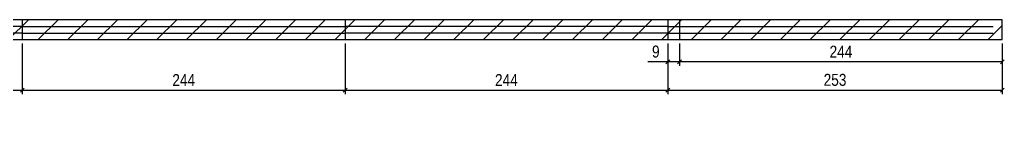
# Model space of a CAD drawing. Extents: x 1860 to 8661, y -614 to 3008.
# Drawn here: x 6508 to 7252, y 2460 to 2541 of the extents above; entities that cross this region are included whole.
import ezdxf

# ---------------------------------------------------------------- set-up
doc = ezdxf.new("R2010")
doc.units = 0
for name, color, linetype in [('COTA', 241, 'Continuous'), ('Painéis', 200, 'Continuous'), ('SARR_2.2x7', 40, 'Continuous')]:
    doc.layers.add(name, color=color, linetype=linetype)
doc.layers.add('Hachura', color=251, linetype='Continuous', lineweight=9)
doc.styles.add('COTA TECNICA-50', font='techl___.ttf', dxfattribs={"height": 9})
doc.dimstyles.new('COTA PAINEL-50', dxfattribs={"dimtxt": 9, "dimasz": 3, "dimexe": 3, "dimexo": 3, "dimgap": 3, "dimtad": 1, "dimdec": 1, "dimzin": 12, "dimdsep": 46, "dimtxsty": 'COTA TECNICA-50', "dimblk1": 'OBLIQUE', "dimblk2": 'OBLIQUE', "dimsah": 1, "dimcen": 0.9, "dimclrd": 4, "dimclre": 4, "dimclrt": 240, "dimadec": 1, "dimazin": 3, "dimtfac": 1, "dimtdec": 1, "dimtmove": 0, "dimatfit": 3, "dimfxl": 1, "dimtolj": 1, "dimtzin": 12, "dimarcsym": 0})

# ---------------------------------------------------------------- blocks, each defined once
blk = doc.blocks.new('_Oblique')
at = {"color": 0, "linetype": 'ByBlock', "lineweight": -2}
blk.add_line((-0.5, -0.5), (0.5, 0.5), dxfattribs=at)
blk = doc.blocks.new('*D1413')
at = {"layer": 'COTA', "color": 4, "lineweight": -2, "transparency": 16777216}
for p, q in [((6265.87, 2522.66), (6265.87, 2484.6)), ((6509.87, 2522.66), (6509.87, 2484.6)), ((6265.87, 2487.6), (6509.87, 2487.6))]:
    blk.add_line(p, q, dxfattribs=at)
at = {"layer": 'Defpoints', "color": 0, "transparency": 16777216}
for p in [(6265.87, 2525.66), (6509.87, 2525.66), (6509.87, 2487.6)]:
    blk.add_point(p, dxfattribs=at)
at = {"layer": 'COTA', "color": 4, "lineweight": -2, "transparency": 16777216, "xscale": 3, "yscale": 3, "zscale": 3, "rotation": 180}
blk.add_blockref('_Oblique', (6265.87, 2487.6), dxfattribs=at)
at = {"layer": 'COTA', "color": 4, "lineweight": -2, "transparency": 16777216, "xscale": 3, "yscale": 3, "zscale": 3}
blk.add_blockref('_Oblique', (6509.87, 2487.6), dxfattribs=at)
at = {"layer": 'COTA', "color": 240, "transparency": 16777216, "insert": (6387.87, 2495.16), "char_height": 9, "attachment_point": 5, "style": 'COTA TECNICA-50'}
blk.add_mtext('\\A1;244', dxfattribs=at)
blk = doc.blocks.new('*D1414')
at = {"layer": 'COTA', "color": 4, "lineweight": -2, "transparency": 16777216}
for p, q in [((6509.87, 2522.66), (6509.87, 2484.6)), ((6753.87, 2522.66), (6753.87, 2484.6)), ((6509.87, 2487.6), (6753.87, 2487.6))]:
    blk.add_line(p, q, dxfattribs=at)
at = {"layer": 'Defpoints', "color": 0, "transparency": 16777216}
for p in [(6509.87, 2525.66), (6753.87, 2525.66), (6753.87, 2487.6)]:
    blk.add_point(p, dxfattribs=at)
at = {"layer": 'COTA', "color": 4, "lineweight": -2, "transparency": 16777216, "xscale": 3, "yscale": 3, "zscale": 3, "rotation": 180}
blk.add_blockref('_Oblique', (6509.87, 2487.6), dxfattribs=at)
at = {"layer": 'COTA', "color": 4, "lineweight": -2, "transparency": 16777216, "xscale": 3, "yscale": 3, "zscale": 3}
blk.add_blockref('_Oblique', (6753.87, 2487.6), dxfattribs=at)
at = {"layer": 'COTA', "color": 240, "transparency": 16777216, "insert": (6631.87, 2495.16), "char_height": 9, "attachment_point": 5, "style": 'COTA TECNICA-50'}
blk.add_mtext('\\A1;244', dxfattribs=at)
blk = doc.blocks.new('*D1415')
at = {"layer": 'COTA', "color": 4, "lineweight": -2, "transparency": 16777216}
for p, q in [((6753.87, 2522.66), (6753.87, 2484.6)), ((6997.87, 2522.66), (6997.87, 2484.6)), ((6753.87, 2487.6), (6997.87, 2487.6))]:
    blk.add_line(p, q, dxfattribs=at)
at = {"layer": 'Defpoints', "color": 0, "transparency": 16777216}
for p in [(6753.87, 2525.66), (6997.87, 2525.66), (6997.87, 2487.6)]:
    blk.add_point(p, dxfattribs=at)
at = {"layer": 'COTA', "color": 4, "lineweight": -2, "transparency": 16777216, "xscale": 3, "yscale": 3, "zscale": 3, "rotation": 180}
blk.add_blockref('_Oblique', (6753.87, 2487.6), dxfattribs=at)
at = {"layer": 'COTA', "color": 4, "lineweight": -2, "transparency": 16777216, "xscale": 3, "yscale": 3, "zscale": 3}
blk.add_blockref('_Oblique', (6997.87, 2487.6), dxfattribs=at)
at = {"layer": 'COTA', "color": 240, "transparency": 16777216, "insert": (6875.87, 2495.16), "char_height": 9, "attachment_point": 5, "style": 'COTA TECNICA-50'}
blk.add_mtext('\\A1;244', dxfattribs=at)
blk = doc.blocks.new('*D1416')
at = {"layer": 'COTA', "color": 4, "lineweight": -2, "transparency": 16777216}
for p, q in [((6997.87, 2522.66), (6997.87, 2484.6)), ((7250.87, 2522.66), (7250.87, 2484.6)), ((6997.87, 2487.6), (7250.87, 2487.6))]:
    blk.add_line(p, q, dxfattribs=at)
at = {"layer": 'Defpoints', "color": 0, "transparency": 16777216}
for p in [(6997.87, 2525.66), (7250.87, 2525.66), (7250.87, 2487.6)]:
    blk.add_point(p, dxfattribs=at)
at = {"layer": 'COTA', "color": 4, "lineweight": -2, "transparency": 16777216, "xscale": 3, "yscale": 3, "zscale": 3, "rotation": 180}
blk.add_blockref('_Oblique', (6997.87, 2487.6), dxfattribs=at)
at = {"layer": 'COTA', "color": 4, "lineweight": -2, "transparency": 16777216, "xscale": 3, "yscale": 3, "zscale": 3}
blk.add_blockref('_Oblique', (7250.87, 2487.6), dxfattribs=at)
at = {"layer": 'COTA', "color": 240, "transparency": 16777216, "insert": (7124.37, 2495.3), "char_height": 9, "attachment_point": 5, "style": 'COTA TECNICA-50'}
blk.add_mtext('\\A1;253', dxfattribs=at)
blk = doc.blocks.new('*D1417')
at = {"layer": 'COTA', "color": 4, "lineweight": -2, "transparency": 16777216}
for p, q in [((7006.87, 2522.66), (7006.87, 2506.02)), ((7250.87, 2522.66), (7250.87, 2506.02)), ((7250.87, 2509.02), (7006.87, 2509.02))]:
    blk.add_line(p, q, dxfattribs=at)
at = {"layer": 'Defpoints', "color": 0, "transparency": 16777216}
for p in [(7006.87, 2525.66), (7250.87, 2525.66), (7006.87, 2509.02)]:
    blk.add_point(p, dxfattribs=at)
at = {"layer": 'COTA', "color": 4, "lineweight": -2, "transparency": 16777216, "xscale": 3, "yscale": 3, "zscale": 3, "rotation": 180}
blk.add_blockref('_Oblique', (7006.87, 2509.02), dxfattribs=at)
at = {"layer": 'COTA', "color": 4, "lineweight": -2, "transparency": 16777216, "xscale": 3, "yscale": 3, "zscale": 3}
blk.add_blockref('_Oblique', (7250.87, 2509.02), dxfattribs=at)
at = {"layer": 'COTA', "color": 240, "transparency": 16777216, "insert": (7128.87, 2516.59), "char_height": 9, "attachment_point": 5, "style": 'COTA TECNICA-50'}
blk.add_mtext('\\A1;244', dxfattribs=at)
blk = doc.blocks.new('*D1418')
at = {"layer": 'COTA', "color": 4, "lineweight": -2, "transparency": 16777216}
for p, q in [((6997.87, 2522.66), (6997.87, 2506.02)), ((7006.87, 2522.66), (7006.87, 2506.02)), ((6997.87, 2509.02), (6982.87, 2509.02)), ((7006.87, 2509.02), (6997.87, 2509.02))]:
    blk.add_line(p, q, dxfattribs=at)
at = {"layer": 'Defpoints', "color": 0, "transparency": 16777216}
for p in [(6997.87, 2525.66), (7006.87, 2525.66), (6997.87, 2509.02)]:
    blk.add_point(p, dxfattribs=at)
at = {"layer": 'COTA', "color": 4, "lineweight": -2, "transparency": 16777216, "xscale": 3, "yscale": 3, "zscale": 3, "rotation": 180}
blk.add_blockref('_Oblique', (6997.87, 2509.02), dxfattribs=at)
at = {"layer": 'COTA', "color": 4, "lineweight": -2, "transparency": 16777216, "xscale": 3, "yscale": 3, "zscale": 3}
blk.add_blockref('_Oblique', (7006.87, 2509.02), dxfattribs=at)
at = {"layer": 'COTA', "color": 240, "transparency": 16777216, "insert": (6988.87, 2516.6), "char_height": 9, "attachment_point": 5, "style": 'COTA TECNICA-50'}
blk.add_mtext('\\A1;9', dxfattribs=at)

msp = doc.modelspace()

# ---------------------------------------------------------------- hatches: boundary and pattern name
at = {"layer": 'Hachura', "linetype": 'ByBlock'}
h = msp.add_hatch(dxfattribs=at)
h.set_pattern_fill('ANSI31', color=256, scale=5)
h.paths.add_polyline_path([(5634.83, 714.79), (5649.83, 714.79), (5649.83, 761.29), (5634.83, 761.29)])
h.paths.add_polyline_path([(5949.87, 694.79), (5949.87, 761.29), (5710.87, 761.29), (5710.87, 694.79)])
h.paths.add_polyline_path([(5938.58, 605.04), (5938.58, 620.04), (5708.58, 620.04), (5708.58, 605.04)])
h.paths.add_polyline_path([(6709.87, -101.64), (6769.87, -101.64), (6769.87, 142.36), (6709.87, 142.36)])
h.paths.add_polyline_path([(6709.87, 142.36), (6769.87, 142.36), (6769.87, 386.36), (6709.87, 386.36)])
h.paths.add_polyline_path([(6709.87, 386.36), (6769.87, 386.36), (6769.87, 630.36), (6709.87, 630.36)])
h.paths.add_polyline_path([(6709.87, 630.36), (6769.87, 630.36), (6769.87, 874.36), (6709.87, 874.36)])
h.paths.add_polyline_path([(6709.87, 874.36), (6769.87, 874.36), (6769.87, 1118.36), (6709.87, 1118.36)])
h.paths.add_polyline_path([(6709.87, 1118.36), (6769.87, 1118.36), (6769.87, 1341.36), (6709.87, 1341.36)])
h.paths.add_polyline_path([(5792.87, 2423.29), (5792.87, 2363.29), (6036.87, 2363.29), (6036.87, 2423.29)])
h.paths.add_polyline_path([(6036.87, 2423.29), (6036.87, 2363.29), (6280.87, 2363.29), (6280.87, 2423.29)])
h.paths.add_polyline_path([(6524.87, 2363.29), (6524.87, 2423.29), (6280.87, 2423.29), (6280.87, 2363.29)])
h.paths.add_polyline_path([(6768.87, 2363.29), (6768.87, 2423.29), (6524.87, 2423.29), (6524.87, 2363.29)])
h.paths.add_polyline_path([(7012.87, 2363.29), (7012.87, 2423.29), (6768.87, 2423.29), (6768.87, 2363.29)])
h.paths.add_polyline_path([(7235.87, 2363.29), (7235.87, 2423.29), (7012.87, 2423.29), (7012.87, 2363.29)])
h.paths.add_polyline_path([(6847.43, -116.74), (6862.43, -116.74), (6862.43, 127.26), (6847.43, 127.26)])
h.paths.add_polyline_path([(6847.43, 127.26), (6862.43, 127.26), (6862.43, 371.26), (6847.43, 371.26)])
h.paths.add_polyline_path([(6847.43, 371.26), (6862.43, 371.26), (6862.43, 615.26), (6847.43, 615.26)])
h.paths.add_polyline_path([(6862.43, 859.26), (6847.43, 859.26), (6847.43, 615.26), (6862.43, 615.26)])
h.paths.add_polyline_path([(6862.43, 1103.26), (6847.43, 1103.26), (6847.43, 859.26), (6862.43, 859.26)])
h.paths.add_polyline_path([(6862.43, 1103.26), (6862.43, 1112.26), (6847.43, 1112.26), (6847.43, 1103.26)])
h.paths.add_polyline_path([(6862.43, 1356.26), (6847.43, 1356.26), (6847.43, 1112.26), (6862.43, 1112.26)])
h.paths.add_polyline_path([(7250.87, 2525.66), (7250.87, 2540.66), (7006.87, 2540.66), (7006.87, 2525.66)])
h.paths.add_polyline_path([(6997.87, 2525.66), (7006.87, 2525.66), (7006.87, 2540.66), (6997.87, 2540.66)])
h.paths.add_polyline_path([(6997.87, 2525.66), (6997.87, 2540.66), (6753.87, 2540.66), (6753.87, 2525.66)])
h.paths.add_polyline_path([(6753.87, 2525.66), (6753.87, 2540.66), (6509.87, 2540.66), (6509.87, 2525.66)])
h.paths.add_polyline_path([(6265.87, 2540.66), (6265.87, 2525.66), (6509.87, 2525.66), (6509.87, 2540.66)])
h.paths.add_polyline_path([(6021.87, 2540.66), (6021.87, 2525.66), (6265.87, 2525.66), (6265.87, 2540.66)])
h.paths.add_polyline_path([(5777.87, 2540.66), (5777.87, 2525.66), (6021.87, 2525.66), (6021.87, 2540.66)])

# ---------------------------------------------------------------- linework, layer by layer
at = {"layer": 'Painéis'}
for p, q in [((6509.87, 2540.66), (6509.87, 2525.66)), ((6753.87, 2540.66), (6753.87, 2525.66)), ((6997.87, 2540.66), (6997.87, 2525.66)), ((7006.87, 2540.66), (7006.87, 2525.66))]:
    msp.add_line(p, q, dxfattribs=at)
msp.add_lwpolyline([(5777.87, 2525.66), (7250.87, 2525.66), (7250.87, 2540.66), (5777.87, 2540.66)], close=True, dxfattribs=at)
at = {"layer": 'SARR_2.2x7'}
for p, q in [((6509.87, 2535.66), (6265.87, 2535.66)), ((6509.87, 2535.66), (6753.87, 2535.66)), ((6997.87, 2535.66), (6753.87, 2535.66)), ((6997.87, 2535.66), (7243.87, 2535.66)), ((6509.87, 2530.66), (6265.87, 2530.66)), ((6509.87, 2530.66), (6753.87, 2530.66)), ((6997.87, 2530.66), (6753.87, 2530.66)), ((6997.87, 2530.66), (7243.87, 2530.66))]:
    msp.add_line(p, q, dxfattribs=at)

# ---------------------------------------------------------------- dimensions: what is measured, and where the dimension line sits
at = {"layer": 'COTA'}
for base, p1, p2, picture, middle in [((6509.87, 2487.6), (6265.87, 2525.66), (6509.87, 2525.66), '*D1413', (6387.87, 2495.16)), ((6753.87, 2487.6), (6509.87, 2525.66), (6753.87, 2525.66), '*D1414', (6631.87, 2495.16)), ((6997.87, 2487.6), (6753.87, 2525.66), (6997.87, 2525.66), '*D1415', (6875.87, 2495.16)), ((7250.87, 2487.6), (6997.87, 2525.66), (7250.87, 2525.66), '*D1416', (7124.37, 2495.3))]:
    dim = msp.add_linear_dim(base=base, p1=p1, p2=p2, dimstyle='COTA PAINEL-50', override={"dimtmove": 1}, dxfattribs=at)
    dim.commit()
    dim.dimension.update_dxf_attribs({"geometry": picture, "text_midpoint": middle})
for base, p1, p2, picture, middle in [((6997.87, 2509.02), (7006.87, 2525.66), (6997.87, 2525.66), '*D1418', (6988.87, 2516.6)), ((7006.87, 2509.02), (7250.87, 2525.66), (7006.87, 2525.66), '*D1417', (7128.87, 2516.59))]:
    dim = msp.add_linear_dim(base=base, p1=p1, p2=p2, dimstyle='COTA PAINEL-50', dxfattribs=at)
    dim.commit()
    dim.dimension.update_dxf_attribs({"geometry": picture, "text_midpoint": middle})

doc.saveas('drawing.dxf')
